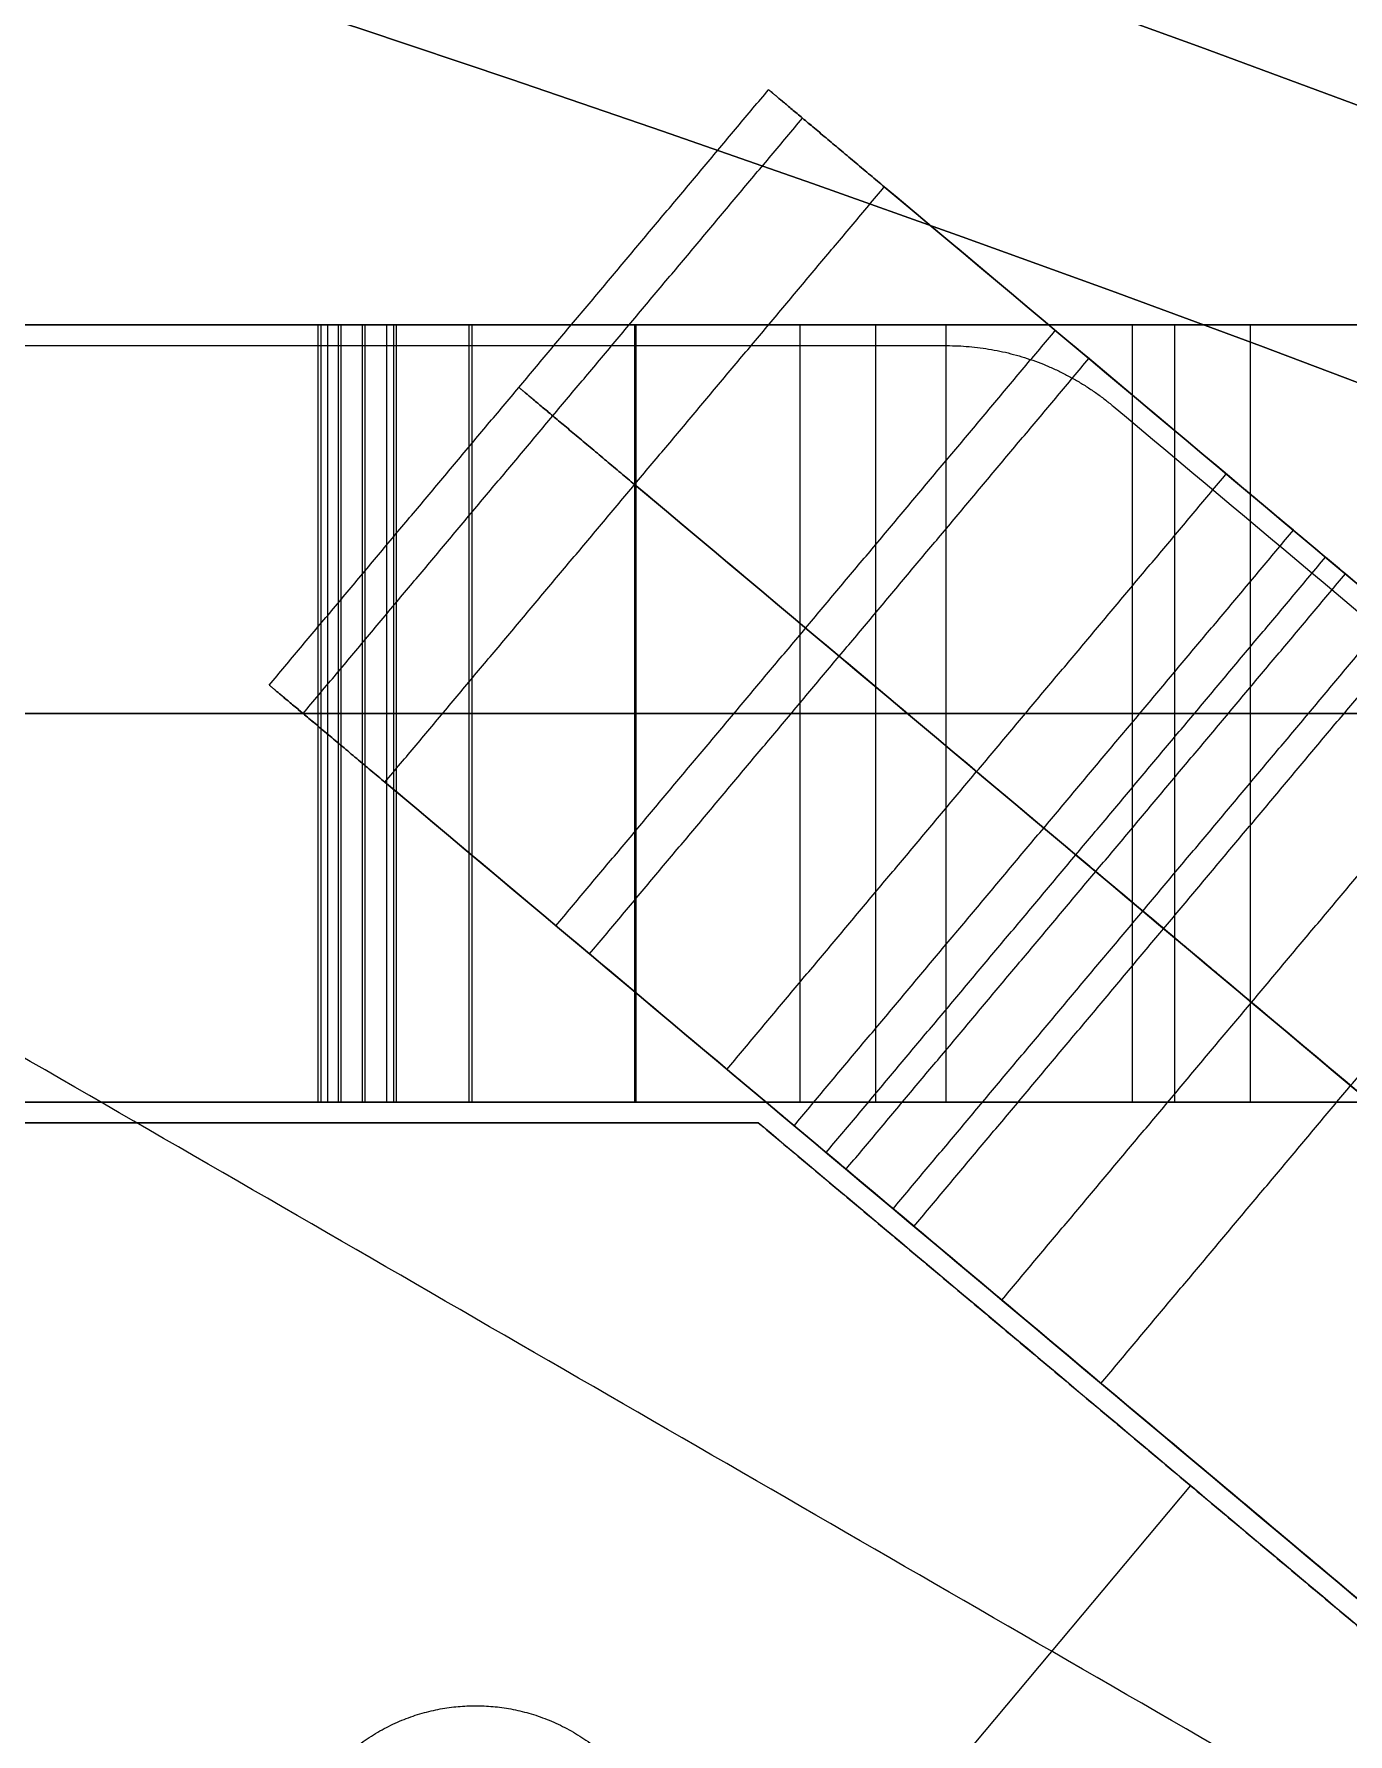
# Model space of a CAD drawing. Header units: millimetres. Extents: x -610 to 610, y -610 to 610.
# Drawn here: x 181.85 to 212.29, y 531.58 to 570.95 of the extents above; entities that cross this region are included whole.
import ezdxf

# ---------------------------------------------------------------- set-up
doc = ezdxf.new("R2010")
doc.units = ezdxf.units.MM
doc.layers.add('base', color=7, linetype='Continuous', true_color=0xffecbc)

msp = doc.modelspace()

# ---------------------------------------------------------------- linework, layer by layer
at = {"layer": 'base'}
for p, q in [((226.171, 564.216, 122.966), (115.92, 564.216, 122.966)), ((226.171, 546.216, 122.966), (115.92, 546.216, 122.966)), ((208.643, 537.333, 230.966), (182.8, 506.534, 230.966)), ((208.643, 537.333, 212.966), (182.8, 506.534, 212.966))]:
    msp.add_line(p, q, dxfattribs=at)
at = {"layer": 'base', "extrusion": (0, 0, -1)}
for centre, radius in [((0, 0, 3.534), 610), ((0, 0, 4.534), 610), ((0, 0, -2.476), 607.51), ((0, 0, 10.545), 607.51), ((0, 0, -4.966), 601.5), ((0, 0, 13.034), 601.5)]:
    msp.add_circle(centre, radius, dxfattribs=at)
at = {"layer": 'base'}
for centre, radius in [((0, 0, 249.466), 610), ((0, 0, 250.466), 610), ((0, 0, 243.455), 607.51), ((0, 0, 256.476), 607.51), ((0, 0, 240.966), 601.5), ((0, 0, 258.966), 601.5)]:
    msp.add_circle(centre, radius, dxfattribs=at)
for points, weights, degree, knots in [([(-495.198, -356.201, -4.034), (-851.399, 138.996, -4.034), (-356.201, 495.198, -4.034), (138.996, 851.399, -4.034), (495.198, 356.201, -4.034), (851.399, -138.996, -4.034), (356.201, -495.198, -4.034), (-138.996, -851.399, -4.034), (-495.198, -356.201, -4.034)], [1, 0.707106781187, 1, 0.707106781187, 1, 0.707106781187, 1, 0.707106781187, 1], 2, [0, 0, 0, 958.185759, 958.185759, 1916.371519, 1916.371519, 2874.557278, 2874.557278, 3832.743037, 3832.743037, 3832.743037]), ([(-610, 0, 249.966), (-610, -610, 249.966), (0, -610, 249.966), (610, -610, 249.966), (610, 0, 249.966), (610, 610, 249.966), (0, 610, 249.966), (-610, 610, 249.966), (-610, 0, 249.966)], [1, 0.707106781187, 1, 0.707106781187, 1, 0.707106781187, 1, 0.707106781187, 1], 2, [0, 0, 0, 958.185759, 958.185759, 1916.371519, 1916.371519, 2874.557278, 2874.557278, 3832.743037, 3832.743037, 3832.743037]), ([(191.999, 564.216, 156), (190.407, 564.216, 156), (189.126, 564.216, 155.055), (188.655, 564.216, 153.534), (188.185, 564.216, 152.013), (188.709, 564.216, 150.51), (190.024, 564.216, 149.611)], [1, 0.869863568853, 0.869863568853, 1, 0.869863568853, 0.869863568853, 1], 3, [5097.620269, 5097.620269, 5097.620269, 5097.620269, 5102.068529, 5102.068529, 5102.068529, 5106.516789, 5106.516789, 5106.516789, 5106.516789]), ([(190.024, 564.216, 149.611), (196.11, 564.216, 146.097), (202.196, 564.216, 142.583), (208.283, 564.216, 139.069), (208.818, 564.216, 138.76), (209.415, 564.216, 138.6), (210.033, 564.216, 138.6)], [1, 1, 1, 1, 0.977285323406, 0.977285323406, 1], 3, [5106.516789, 5106.516789, 5106.516789, 5106.516789, 5107.492339, 5107.492339, 5107.492339, 5109.324876, 5109.324876, 5109.324876, 5109.324876]), ([(201.352, 564.216, 182.531), (202.779, 564.216, 181.708), (203.409, 564.216, 180.186), (202.983, 564.216, 178.594), (202.557, 564.216, 177.003), (201.25, 564.216, 176), (199.602, 564.216, 176)], [1, 0.862235011219, 0.862235011219, 1, 0.862235011219, 0.862235011219, 1], 3, [5041.576989, 5041.576989, 5041.576989, 5041.576989, 5046.158488, 5046.158488, 5046.158488, 5050.739987, 5050.739987, 5050.739987, 5050.739987]), ([(201.352, 564.216, 162.531), (202.779, 564.216, 161.708), (203.409, 564.216, 160.186), (202.983, 564.216, 158.594), (202.557, 564.216, 157.003), (201.25, 564.216, 156), (199.602, 564.216, 156)], [1, 0.862235011219, 0.862235011219, 1, 0.862235011219, 0.862235011219, 1], 3, [5080.854216, 5080.854216, 5080.854216, 5080.854216, 5085.435714, 5085.435714, 5085.435714, 5090.017213, 5090.017213, 5090.017213, 5090.017213]), ([(191.999, 555.216, 156), (190.407, 555.216, 156), (189.126, 555.216, 155.055), (188.655, 555.216, 153.534), (188.185, 555.216, 152.013), (188.709, 555.216, 150.51), (190.024, 555.216, 149.611)], [1, 0.869863568853, 0.869863568853, 1, 0.869863568853, 0.869863568853, 1], 3, [5097.620269, 5097.620269, 5097.620269, 5097.620269, 5102.068529, 5102.068529, 5102.068529, 5106.516789, 5106.516789, 5106.516789, 5106.516789]), ([(190.024, 555.216, 149.611), (196.11, 555.216, 146.097), (202.196, 555.216, 142.583), (208.283, 555.216, 139.069), (208.818, 555.216, 138.76), (209.415, 555.216, 138.6), (210.033, 555.216, 138.6)], [1, 1, 1, 1, 0.977285323406, 0.977285323406, 1], 3, [5106.516789, 5106.516789, 5106.516789, 5106.516789, 5107.492339, 5107.492339, 5107.492339, 5109.324876, 5109.324876, 5109.324876, 5109.324876]), ([(201.352, 555.216, 182.531), (202.779, 555.216, 181.708), (203.409, 555.216, 180.186), (202.983, 555.216, 178.594), (202.557, 555.216, 177.003), (201.25, 555.216, 176), (199.602, 555.216, 176)], [1, 0.862235011219, 0.862235011219, 1, 0.862235011219, 0.862235011219, 1], 3, [5041.576989, 5041.576989, 5041.576989, 5041.576989, 5046.158488, 5046.158488, 5046.158488, 5050.739987, 5050.739987, 5050.739987, 5050.739987]), ([(201.352, 555.216, 162.531), (202.779, 555.216, 161.708), (203.409, 555.216, 160.186), (202.983, 555.216, 158.594), (202.557, 555.216, 157.003), (201.25, 555.216, 156), (199.602, 555.216, 156)], [1, 0.862235011219, 0.862235011219, 1, 0.862235011219, 0.862235011219, 1], 3, [5080.854216, 5080.854216, 5080.854216, 5080.854216, 5085.435714, 5085.435714, 5085.435714, 5090.017213, 5090.017213, 5090.017213, 5090.017213]), ([(191.999, 546.216, 156), (190.407, 546.216, 156), (189.126, 546.216, 155.055), (188.655, 546.216, 153.534), (188.185, 546.216, 152.013), (188.709, 546.216, 150.51), (190.024, 546.216, 149.611)], [1, 0.869863568853, 0.869863568853, 1, 0.869863568853, 0.869863568853, 1], 3, [5097.620269, 5097.620269, 5097.620269, 5097.620269, 5102.068529, 5102.068529, 5102.068529, 5106.516789, 5106.516789, 5106.516789, 5106.516789]), ([(190.024, 546.216, 149.611), (196.11, 546.216, 146.097), (202.196, 546.216, 142.583), (208.283, 546.216, 139.069), (208.818, 546.216, 138.76), (209.415, 546.216, 138.6), (210.033, 546.216, 138.6)], [1, 1, 1, 1, 0.977285323406, 0.977285323406, 1], 3, [5106.516789, 5106.516789, 5106.516789, 5106.516789, 5107.492339, 5107.492339, 5107.492339, 5109.324876, 5109.324876, 5109.324876, 5109.324876]), ([(201.352, 546.216, 182.531), (202.779, 546.216, 181.708), (203.409, 546.216, 180.186), (202.983, 546.216, 178.594), (202.557, 546.216, 177.003), (201.25, 546.216, 176), (199.602, 546.216, 176)], [1, 0.862235011219, 0.862235011219, 1, 0.862235011219, 0.862235011219, 1], 3, [5041.576989, 5041.576989, 5041.576989, 5041.576989, 5046.158488, 5046.158488, 5046.158488, 5050.739987, 5050.739987, 5050.739987, 5050.739987]), ([(201.352, 546.216, 162.531), (202.779, 546.216, 161.708), (203.409, 546.216, 160.186), (202.983, 546.216, 158.594), (202.557, 546.216, 157.003), (201.25, 546.216, 156), (199.602, 546.216, 156)], [1, 0.862235011219, 0.862235011219, 1, 0.862235011219, 0.862235011219, 1], 3, [5080.854216, 5080.854216, 5080.854216, 5080.854216, 5085.435714, 5085.435714, 5085.435714, 5090.017213, 5090.017213, 5090.017213, 5090.017213]), ([(32.649, -544.756, 240.966), (-510.363, -577.301, 240.966), (-544.649, -34.396, 240.966), (-578.935, 508.509, 240.966), (-36.142, 544.535, 240.966), (506.65, 580.562, 240.966), (544.417, 37.888, 240.966), (582.184, -504.785, 240.966), (39.634, -544.292, 240.966)], [1, 0.708239625255, 1, 0.708239625255, 1, 0.708239625255, 1, 0.708239625255, 1], 2, [654.018286, 654.018286, 654.018286, 1509.504571, 1509.504571, 2364.990855, 2364.990855, 3220.47714, 3220.47714, 4075.963425, 4075.963425, 4075.963425]), ([(32.649, -544.756, 244.966), (-510.363, -577.301, 244.966), (-544.649, -34.396, 244.966), (-578.935, 508.509, 244.966), (-36.142, 544.535, 244.966), (506.65, 580.562, 244.966), (544.417, 37.888, 244.966), (582.184, -504.785, 244.966), (39.634, -544.292, 244.966)], [1, 0.708239625255, 1, 0.708239625255, 1, 0.708239625255, 1, 0.708239625255, 1], 2, [654.018286, 654.018286, 654.018286, 1509.504571, 1509.504571, 2364.990855, 2364.990855, 3220.47714, 3220.47714, 4075.963425, 4075.963425, 4075.963425]), ([(32.649, -544.756, 242.966), (-510.363, -577.301, 242.966), (-544.649, -34.396, 242.966), (-578.935, 508.509, 242.966), (-36.142, 544.535, 242.966), (506.65, 580.562, 242.966), (544.417, 37.888, 242.966), (582.184, -504.785, 242.966), (39.634, -544.292, 242.966)], [1, 0.708239625255, 1, 0.708239625255, 1, 0.708239625255, 1, 0.708239625255, 1], 2, [654.018286, 654.018286, 654.018286, 1509.504571, 1509.504571, 2364.990855, 2364.990855, 3220.47714, 3220.47714, 4075.963425, 4075.963425, 4075.963425]), ([(187.579, 527.734, 230.966), (187.579, 523.234, 230.966), (192.079, 523.234, 230.966), (196.579, 523.234, 230.966), (196.579, 527.734, 230.966), (196.579, 532.234, 230.966), (192.079, 532.234, 230.966), (187.579, 532.234, 230.966), (187.579, 527.734, 230.966)], [1, 0.707106781187, 1, 0.707106781187, 1, 0.707106781187, 1, 0.707106781187, 1], 2, [-676.770713, -676.770713, -676.770713, -669.70213, -669.70213, -662.633546, -662.633546, -655.564963, -655.564963, -648.496379, -648.496379, -648.496379]), ([(187.579, 527.734, 212.966), (187.579, 523.234, 212.966), (192.079, 523.234, 212.966), (196.579, 523.234, 212.966), (196.579, 527.734, 212.966), (196.579, 532.234, 212.966), (192.079, 532.234, 212.966), (187.579, 532.234, 212.966), (187.579, 527.734, 212.966)], [1, 0.707106781187, 1, 0.707106781187, 1, 0.707106781187, 1, 0.707106781187, 1], 2, [-676.770713, -676.770713, -676.770713, -669.70213, -669.70213, -662.633546, -662.633546, -655.564963, -655.564963, -648.496379, -648.496379, -648.496379]), ([(187.579, 527.734, 221.966), (187.579, 523.234, 221.966), (192.079, 523.234, 221.966), (196.579, 523.234, 221.966), (196.579, 527.734, 221.966), (196.579, 532.234, 221.966), (192.079, 532.234, 221.966), (187.579, 532.234, 221.966), (187.579, 527.734, 221.966)], [1, 0.707106781187, 1, 0.707106781187, 1, 0.707106781187, 1, 0.707106781187, 1], 2, [-676.770713, -676.770713, -676.770713, -669.70213, -669.70213, -662.633546, -662.633546, -655.564963, -655.564963, -648.496379, -648.496379, -648.496379])]:
    msp.add_rational_spline(points, weights, degree=degree, knots=knots, dxfattribs=at)
for points, degree in [([(458.169, 387.574, 240.966), (282.367, 489.074, 240.966), (106.565, 590.573, 240.966)], 2), ([(458.169, 387.574, 244.966), (282.367, 489.074, 244.966), (106.565, 590.573, 244.966)], 2), ([(458.169, 387.574, 242.966), (282.367, 489.074, 242.966), (106.565, 590.573, 242.966)], 2), ([(187.298, 555.872, 8.466), (193.083, 562.766, 8.466), (198.869, 569.661, 8.466)], 2), ([(187.298, 555.872, 19.466), (193.083, 562.766, 19.466), (198.869, 569.661, 19.466)], 2), ([(187.298, 555.872, 49.066), (193.083, 562.766, 49.066), (198.869, 569.661, 49.066)], 2), ([(187.298, 555.872, 63.866), (193.083, 562.766, 63.866), (198.869, 569.661, 63.866)], 2), ([(187.298, 555.872, 93.466), (193.083, 562.766, 93.466), (198.869, 569.661, 93.466)], 2), ([(187.298, 555.872, 108.266), (193.083, 562.766, 108.266), (198.869, 569.661, 108.266)], 2), ([(187.298, 555.872, 200.065), (193.083, 562.766, 200.065), (198.869, 569.661, 200.065)], 2), ([(187.298, 555.872, 215.066), (193.083, 562.766, 215.066), (198.869, 569.661, 215.066)], 2), ([(187.298, 555.872, 13.966), (193.083, 562.766, 13.966), (198.869, 569.661, 13.966)], 2), ([(187.298, 555.872, 56.466), (193.083, 562.766, 56.466), (198.869, 569.661, 56.466)], 2), ([(187.298, 555.872, 100.866), (193.083, 562.766, 100.866), (198.869, 569.661, 100.866)], 2), ([(187.298, 555.872, 207.566), (193.083, 562.766, 207.566), (198.869, 569.661, 207.566)], 2), ([(198.869, 569.661, 8.466), (198.869, 569.661, 12.132), (198.869, 569.661, 15.799), (198.869, 569.661, 19.466)], 3), ([(198.869, 569.661, 49.066), (198.869, 569.661, 53.999), (198.869, 569.661, 58.933), (198.869, 569.661, 63.866)], 3), ([(198.869, 569.661, 93.466), (198.869, 569.661, 98.4), (198.869, 569.661, 103.333), (198.869, 569.661, 108.266)], 3), ([(198.869, 569.661, 200.065), (198.869, 569.661, 205.065), (198.869, 569.661, 210.066), (198.869, 569.661, 215.066)], 3), ([(188.084, 555.213, 5.991), (193.869, 562.107, 5.991), (199.654, 569.002, 5.991)], 2), ([(188.084, 555.213, 21.941), (193.869, 562.107, 21.941), (199.654, 569.002, 21.941)], 2), ([(188.084, 555.213, 46.591), (193.869, 562.107, 46.591), (199.654, 569.002, 46.591)], 2), ([(188.084, 555.213, 66.341), (193.869, 562.107, 66.341), (199.654, 569.002, 66.341)], 2), ([(188.084, 555.213, 90.991), (193.869, 562.107, 90.991), (199.654, 569.002, 90.991)], 2), ([(188.084, 555.213, 110.741), (193.869, 562.107, 110.741), (199.654, 569.002, 110.741)], 2), ([(188.084, 555.213, 197.591), (193.869, 562.107, 197.591), (199.654, 569.002, 197.591)], 2), ([(188.084, 555.213, 217.54), (193.869, 562.107, 217.54), (199.654, 569.002, 217.54)], 2), ([(189.979, 553.622, 4.966), (195.765, 560.516, 4.966), (201.55, 567.411, 4.966)], 2), ([(189.979, 553.622, 22.966), (195.765, 560.516, 22.966), (201.55, 567.411, 22.966)], 2), ([(189.979, 553.622, 45.566), (195.765, 560.516, 45.566), (201.55, 567.411, 45.566)], 2), ([(189.979, 553.622, 67.366), (195.765, 560.516, 67.366), (201.55, 567.411, 67.366)], 2), ([(189.979, 553.622, 89.966), (195.765, 560.516, 89.966), (201.55, 567.411, 89.966)], 2), ([(189.979, 553.622, 111.766), (195.765, 560.516, 111.766), (201.55, 567.411, 111.766)], 2), ([(189.979, 553.622, 196.565), (195.765, 560.516, 196.565), (201.55, 567.411, 196.565)], 2), ([(189.979, 553.622, 218.566), (195.765, 560.516, 218.566), (201.55, 567.411, 218.566)], 2), ([(209.474, 560.762, 4.966), (206.832, 562.978, 4.966), (204.191, 565.195, 4.966), (201.55, 567.411, 4.966)], 3), ([(201.55, 567.411, 22.966), (209.399, 560.825, 22.966), (217.248, 554.239, 22.966), (225.097, 547.652, 22.966)], 3), ([(225.097, 547.652, 45.566), (217.248, 554.239, 45.566), (209.399, 560.825, 45.566), (201.55, 567.411, 45.566)], 3), ([(201.55, 567.411, 67.366), (209.399, 560.825, 67.366), (217.248, 554.239, 67.366), (225.097, 547.652, 67.366)], 3), ([(225.097, 547.652, 89.966), (217.248, 554.239, 89.966), (209.399, 560.825, 89.966), (201.55, 567.411, 89.966)], 3), ([(201.55, 567.411, 111.766), (209.399, 560.825, 111.766), (217.248, 554.239, 111.766), (225.097, 547.652, 111.766)], 3), ([(211.029, 559.457, 196.565), (207.869, 562.108, 196.565), (204.709, 564.759, 196.565), (201.55, 567.411, 196.565)], 3), ([(201.55, 567.411, 218.566), (209.399, 560.825, 218.566), (217.248, 554.239, 218.566), (225.097, 547.652, 218.566)], 3), ([(-176.09, 564.216, 244.966), (-45.446, 564.216, 244.966), (85.199, 564.216, 244.966), (215.843, 564.216, 244.966)], 3), ([(188.432, 564.216, 0.966), (164.261, 564.216, 0.966), (140.091, 564.216, 0.966), (115.92, 564.216, 0.966)], 3), ([(188.432, 546.216, 215.466), (188.432, 555.216, 215.466), (188.432, 564.216, 215.466)], 2), ([(188.432, 546.216, 192.011), (188.432, 555.216, 192.011), (188.432, 564.216, 192.011)], 2), ([(188.432, 564.216, 215.466), (188.432, 564.216, 207.647), (188.432, 564.216, 199.829), (188.432, 564.216, 192.011)], 3), ([(188.432, 546.216, 108.666), (188.432, 555.216, 108.666), (188.432, 564.216, 108.666)], 2), ([(188.432, 546.216, 93.066), (188.432, 555.216, 93.066), (188.432, 564.216, 93.066)], 2), ([(188.432, 564.216, 108.666), (188.432, 564.216, 103.466), (188.432, 564.216, 98.266), (188.432, 564.216, 93.066)], 3), ([(188.432, 546.216, 64.266), (188.432, 555.216, 64.266), (188.432, 564.216, 64.266)], 2), ([(188.432, 546.216, 48.666), (188.432, 555.216, 48.666), (188.432, 564.216, 48.666)], 2), ([(188.432, 564.216, 64.266), (188.432, 564.216, 59.066), (188.432, 564.216, 53.866), (188.432, 564.216, 48.666)], 3), ([(188.432, 546.216, 19.866), (188.432, 555.216, 19.866), (188.432, 564.216, 19.866)], 2), ([(188.432, 546.216, 0.966), (188.432, 555.216, 0.966), (188.432, 564.216, 0.966)], 2), ([(188.432, 564.216, 19.866), (188.432, 564.216, 13.566), (188.432, 564.216, 7.266), (188.432, 564.216, 0.966)], 3), ([(188.432, 546.216, 203.738), (188.432, 555.216, 203.738), (188.432, 564.216, 203.738)], 2), ([(188.432, 546.216, 100.866), (188.432, 555.216, 100.866), (188.432, 564.216, 100.866)], 2), ([(188.432, 546.216, 56.466), (188.432, 555.216, 56.466), (188.432, 564.216, 56.466)], 2), ([(188.432, 546.216, 10.416), (188.432, 555.216, 10.416), (188.432, 564.216, 10.416)], 2), ([(188.499, 546.216, 172.5), (188.499, 555.216, 172.5), (188.499, 564.216, 172.5)], 2), ([(188.499, 546.216, 171.973), (188.499, 555.216, 171.973), (188.499, 564.216, 171.973)], 2), ([(188.499, 564.216, 172.5), (188.499, 564.216, 172.324), (188.499, 564.216, 172.148), (188.499, 564.216, 171.973)], 3), ([(188.499, 546.216, 172.236), (188.499, 555.216, 172.236), (188.499, 564.216, 172.236)], 2), ([(188.655, 546.216, 153.534), (188.655, 555.216, 153.534), (188.655, 564.216, 153.534)], 2), ([(188.901, 546.216, 190.261), (188.901, 555.216, 190.261), (188.901, 564.216, 190.261)], 2), ([(188.968, 546.216, 170.223), (188.968, 555.216, 170.223), (188.968, 564.216, 170.223)], 2), ([(189.457, 546.216, 217.94), (189.457, 555.216, 217.94), (189.457, 564.216, 217.94)], 2), ([(189.457, 546.216, 111.141), (189.457, 555.216, 111.141), (189.457, 564.216, 111.141)], 2), ([(189.457, 546.216, 90.591), (189.457, 555.216, 90.591), (189.457, 564.216, 90.591)], 2), ([(189.457, 546.216, 66.741), (189.457, 555.216, 66.741), (189.457, 564.216, 66.741)], 2), ([(189.457, 546.216, 46.191), (189.457, 555.216, 46.191), (189.457, 564.216, 46.191)], 2), ([(189.457, 546.216, 22.341), (189.457, 555.216, 22.341), (189.457, 564.216, 22.341)], 2), ([(189.524, 546.216, 174.975), (189.524, 555.216, 174.975), (189.524, 564.216, 174.975)], 2), ([(190.024, 546.216, 149.611), (190.024, 555.216, 149.611), (190.024, 564.216, 149.611)], 2), ([(190.182, 546.216, 188.98), (190.182, 555.216, 188.98), (190.182, 564.216, 188.98)], 2), ([(190.182, 564.216, 188.98), (193.906, 564.216, 186.831), (197.629, 564.216, 184.681), (201.352, 564.216, 182.531)], 3), ([(190.249, 546.216, 168.941), (190.249, 555.216, 168.941), (190.249, 564.216, 168.941)], 2), ([(190.249, 564.216, 168.941), (193.95, 564.216, 166.805), (197.651, 564.216, 164.668), (201.352, 564.216, 162.531)], 3), ([(191.932, 546.216, 218.966), (191.932, 555.216, 218.966), (191.932, 564.216, 218.966)], 2), ([(222.671, 564.216, 218.966), (212.425, 564.216, 218.966), (202.178, 564.216, 218.966), (191.932, 564.216, 218.966)], 3), ([(191.932, 546.216, 112.166), (191.932, 555.216, 112.166), (191.932, 564.216, 112.166)], 2), ([(222.671, 564.216, 112.166), (212.425, 564.216, 112.166), (202.179, 564.216, 112.166), (191.932, 564.216, 112.166)], 3), ([(191.932, 546.216, 89.566), (191.932, 555.216, 89.566), (191.932, 564.216, 89.566)], 2), ([(191.932, 564.216, 89.566), (202.179, 564.216, 89.566), (212.425, 564.216, 89.566), (222.671, 564.216, 89.566)], 3), ([(191.932, 546.216, 67.766), (191.932, 555.216, 67.766), (191.932, 564.216, 67.766)], 2), ([(222.671, 564.216, 67.766), (212.425, 564.216, 67.766), (202.179, 564.216, 67.766), (191.932, 564.216, 67.766)], 3), ([(191.932, 546.216, 45.166), (191.932, 555.216, 45.166), (191.932, 564.216, 45.166)], 2), ([(191.932, 564.216, 45.166), (202.179, 564.216, 45.166), (212.425, 564.216, 45.166), (222.671, 564.216, 45.166)], 3), ([(191.932, 546.216, 23.366), (191.932, 555.216, 23.366), (191.932, 564.216, 23.366)], 2), ([(222.671, 564.216, 23.366), (212.425, 564.216, 23.366), (202.179, 564.216, 23.366), (191.932, 564.216, 23.366)], 3), ([(191.999, 546.216, 176), (191.999, 555.216, 176), (191.999, 564.216, 176)], 2), ([(199.602, 564.216, 176), (197.068, 564.216, 176), (194.534, 564.216, 176), (191.999, 564.216, 176)], 3), ([(191.999, 546.216, 156), (191.999, 555.216, 156), (191.999, 564.216, 156)], 2), ([(199.602, 564.216, 156), (197.068, 564.216, 156), (194.534, 564.216, 156), (191.999, 564.216, 156)], 3), ([(195.767, 546.216, 185.756), (195.767, 555.216, 185.756), (195.767, 564.216, 185.756)], 2), ([(195.801, 546.216, 176), (195.801, 555.216, 176), (195.801, 564.216, 176)], 2), ([(195.801, 546.216, 165.736), (195.801, 555.216, 165.736), (195.801, 564.216, 165.736)], 2), ([(195.801, 546.216, 156), (195.801, 555.216, 156), (195.801, 564.216, 156)], 2), ([(199.602, 546.216, 176), (199.602, 555.216, 176), (199.602, 564.216, 176)], 2), ([(199.602, 546.216, 156), (199.602, 555.216, 156), (199.602, 564.216, 156)], 2), ([(201.352, 546.216, 182.531), (201.352, 555.216, 182.531), (201.352, 564.216, 182.531)], 2), ([(201.352, 546.216, 162.531), (201.352, 555.216, 162.531), (201.352, 564.216, 162.531)], 2), ([(202.983, 546.216, 178.594), (202.983, 555.216, 178.594), (202.983, 564.216, 178.594)], 2), ([(202.983, 546.216, 158.594), (202.983, 555.216, 158.594), (202.983, 564.216, 158.594)], 2), ([(207.302, 546.216, 218.966), (207.302, 555.216, 218.966), (207.302, 564.216, 218.966)], 2), ([(207.302, 546.216, 112.166), (207.302, 555.216, 112.166), (207.302, 564.216, 112.166)], 2), ([(207.302, 546.216, 89.566), (207.302, 555.216, 89.566), (207.302, 564.216, 89.566)], 2), ([(207.302, 546.216, 67.766), (207.302, 555.216, 67.766), (207.302, 564.216, 67.766)], 2), ([(207.302, 546.216, 45.166), (207.302, 555.216, 45.166), (207.302, 564.216, 45.166)], 2), ([(207.302, 546.216, 23.366), (207.302, 555.216, 23.366), (207.302, 564.216, 23.366)], 2), ([(208.283, 546.216, 139.069), (208.283, 555.216, 139.069), (208.283, 564.216, 139.069)], 2), ([(210.033, 546.216, 138.6), (210.033, 555.216, 138.6), (210.033, 564.216, 138.6)], 2), ([(210.033, 564.216, 138.6), (214.245, 564.216, 138.6), (218.458, 564.216, 138.6), (222.671, 564.216, 138.6)], 3), ([(193.941, 550.298, 4.966), (199.727, 557.192, 4.966), (205.512, 564.086, 4.966)], 2), ([(112, 563.734, 0.966), (157.499, 563.734, 0.966), (202.998, 563.734, 0.966)], 2), ([(112, 563.734, 4.966), (157.499, 563.734, 4.966), (202.998, 563.734, 4.966)], 2), ([(112, 563.734, 2.966), (157.499, 563.734, 2.966), (202.998, 563.734, 2.966)], 2), ([(194.719, 549.645, 196.565), (200.504, 556.539, 196.565), (206.289, 563.434, 196.565)], 2), ([(202.998, 563.734, 4.966), (202.998, 563.734, 2.966), (202.998, 563.734, 0.966)], 2), ([(205.051, 563.372, 4.966), (205.051, 563.372, 2.966), (205.051, 563.372, 0.966)], 2), ([(193.083, 562.766, 8.466), (193.083, 562.766, 12.132), (193.083, 562.766, 15.799), (193.083, 562.766, 19.466)], 3), ([(193.083, 562.766, 49.066), (193.083, 562.766, 53.999), (193.083, 562.766, 58.933), (193.083, 562.766, 63.866)], 3), ([(193.083, 562.766, 93.466), (193.083, 562.766, 98.4), (193.083, 562.766, 103.333), (193.083, 562.766, 108.266)], 3), ([(193.083, 562.766, 200.065), (193.083, 562.766, 205.065), (193.083, 562.766, 210.066), (193.083, 562.766, 215.066)], 3), ([(206.855, 562.33, 4.966), (206.855, 562.33, 2.966), (206.855, 562.33, 0.966)], 2), ([(206.855, 562.33, 4.966), (362.361, 431.845, 4.966), (517.867, 301.36, 4.966)], 2), ([(206.855, 562.33, 0.966), (362.361, 431.845, 0.966), (517.867, 301.36, 0.966)], 2), ([(206.855, 562.33, 2.966), (362.361, 431.845, 2.966), (517.867, 301.36, 2.966)], 2), ([(197.903, 546.973, 4.966), (203.689, 553.867, 4.966), (209.474, 560.762, 4.966)], 2), ([(203.689, 553.867, 4.966), (201.047, 556.084, 4.966), (198.406, 558.3, 4.966), (195.765, 560.516, 4.966)], 3), ([(195.765, 560.516, 22.966), (203.614, 553.93, 22.966), (211.463, 547.344, 22.966), (219.312, 540.758, 22.966)], 3), ([(219.312, 540.758, 45.566), (211.463, 547.344, 45.566), (203.614, 553.93, 45.566), (195.765, 560.516, 45.566)], 3), ([(195.765, 560.516, 67.366), (203.614, 553.93, 67.366), (211.463, 547.344, 67.366), (219.312, 540.758, 67.366)], 3), ([(219.312, 540.758, 89.966), (211.463, 547.344, 89.966), (203.614, 553.93, 89.966), (195.765, 560.516, 89.966)], 3), ([(195.765, 560.516, 111.766), (203.614, 553.93, 111.766), (211.463, 547.344, 111.766), (219.312, 540.758, 111.766)], 3), ([(205.244, 552.562, 196.565), (202.084, 555.214, 196.565), (198.924, 557.865, 196.565), (195.765, 560.516, 196.565)], 3), ([(195.765, 560.516, 218.566), (203.614, 553.93, 218.566), (211.463, 547.344, 218.566), (219.312, 540.758, 218.566)], 3), ([(199.459, 545.668, 196.565), (205.244, 552.562, 196.565), (211.029, 559.457, 196.565)], 2), ([(200.202, 545.045, 4.451), (205.987, 551.939, 4.451), (211.772, 558.833, 4.451)], 2), ([(200.663, 544.658, 196.138), (206.448, 551.552, 196.138), (212.233, 558.447, 196.138)], 2), ([(201.753, 543.743, 22.966), (207.538, 550.637, 22.966), (213.323, 557.532, 22.966)], 2), ([(201.753, 543.743, 45.566), (207.538, 550.637, 45.566), (213.323, 557.532, 45.566)], 2), ([(201.753, 543.743, 67.366), (207.538, 550.637, 67.366), (213.323, 557.532, 67.366)], 2), ([(201.753, 543.743, 89.966), (207.538, 550.637, 89.966), (213.323, 557.532, 89.966)], 2), ([(201.753, 543.743, 111.766), (207.538, 550.637, 111.766), (213.323, 557.532, 111.766)], 2), ([(201.753, 543.743, 218.566), (207.538, 550.637, 218.566), (213.323, 557.532, 218.566)], 2), ([(202.237, 543.337, 2.966), (208.022, 550.231, 2.966), (213.807, 557.126, 2.966)], 2), ([(187.298, 555.872, 8.466), (187.298, 555.872, 12.132), (187.298, 555.872, 15.799), (187.298, 555.872, 19.466)], 3), ([(187.298, 555.872, 49.066), (187.298, 555.872, 53.999), (187.298, 555.872, 58.933), (187.298, 555.872, 63.866)], 3), ([(187.298, 555.872, 93.466), (187.298, 555.872, 98.4), (187.298, 555.872, 103.333), (187.298, 555.872, 108.266)], 3), ([(187.298, 555.872, 200.065), (187.298, 555.872, 205.065), (187.298, 555.872, 210.066), (187.298, 555.872, 215.066)], 3), ([(-176.09, 555.216, 244.966), (-45.446, 555.216, 244.966), (85.199, 555.216, 244.966), (215.843, 555.216, 244.966)], 3), ([(188.432, 555.216, 0.966), (164.261, 555.216, 0.966), (140.091, 555.216, 0.966), (115.92, 555.216, 0.966)], 3), ([(188.432, 555.216, 215.466), (188.432, 555.216, 207.647), (188.432, 555.216, 199.829), (188.432, 555.216, 192.011)], 3), ([(188.432, 555.216, 108.666), (188.432, 555.216, 103.466), (188.432, 555.216, 98.266), (188.432, 555.216, 93.066)], 3), ([(188.432, 555.216, 64.266), (188.432, 555.216, 59.066), (188.432, 555.216, 53.866), (188.432, 555.216, 48.666)], 3), ([(188.432, 555.216, 19.866), (188.432, 555.216, 13.566), (188.432, 555.216, 7.266), (188.432, 555.216, 0.966)], 3), ([(188.499, 555.216, 172.5), (188.499, 555.216, 172.324), (188.499, 555.216, 172.148), (188.499, 555.216, 171.973)], 3), ([(190.182, 555.216, 188.98), (193.906, 555.216, 186.831), (197.629, 555.216, 184.681), (201.352, 555.216, 182.531)], 3), ([(190.249, 555.216, 168.941), (193.95, 555.216, 166.805), (197.651, 555.216, 164.668), (201.352, 555.216, 162.531)], 3), ([(222.671, 555.216, 218.966), (212.425, 555.216, 218.966), (202.178, 555.216, 218.966), (191.932, 555.216, 218.966)], 3), ([(222.671, 555.216, 112.166), (212.425, 555.216, 112.166), (202.179, 555.216, 112.166), (191.932, 555.216, 112.166)], 3), ([(191.932, 555.216, 89.566), (202.179, 555.216, 89.566), (212.425, 555.216, 89.566), (222.671, 555.216, 89.566)], 3), ([(222.671, 555.216, 67.766), (212.425, 555.216, 67.766), (202.179, 555.216, 67.766), (191.932, 555.216, 67.766)], 3), ([(191.932, 555.216, 45.166), (202.179, 555.216, 45.166), (212.425, 555.216, 45.166), (222.671, 555.216, 45.166)], 3), ([(222.671, 555.216, 23.366), (212.425, 555.216, 23.366), (202.179, 555.216, 23.366), (191.932, 555.216, 23.366)], 3), ([(199.602, 555.216, 176), (197.068, 555.216, 176), (194.534, 555.216, 176), (191.999, 555.216, 176)], 3), ([(199.602, 555.216, 156), (197.068, 555.216, 156), (194.534, 555.216, 156), (191.999, 555.216, 156)], 3), ([(204.272, 541.629, 1.48), (210.057, 548.523, 1.48), (215.842, 555.418, 1.48)], 2), ([(210.033, 555.216, 138.6), (214.245, 555.216, 138.6), (218.458, 555.216, 138.6), (222.671, 555.216, 138.6)], 3), ([(197.903, 546.973, 4.966), (195.262, 549.189, 4.966), (192.621, 551.406, 4.966), (189.979, 553.622, 4.966)], 3), ([(189.979, 553.622, 22.966), (197.829, 547.036, 22.966), (205.678, 540.45, 22.966), (213.527, 533.864, 22.966)], 3), ([(213.527, 533.864, 45.566), (205.678, 540.45, 45.566), (197.829, 547.036, 45.566), (189.979, 553.622, 45.566)], 3), ([(189.979, 553.622, 67.366), (197.829, 547.036, 67.366), (205.678, 540.45, 67.366), (213.527, 533.864, 67.366)], 3), ([(213.527, 533.864, 89.966), (205.678, 540.45, 89.966), (197.829, 547.036, 89.966), (189.979, 553.622, 89.966)], 3), ([(189.979, 553.622, 111.766), (197.829, 547.036, 111.766), (205.678, 540.45, 111.766), (213.527, 533.864, 111.766)], 3), ([(199.459, 545.668, 196.565), (196.299, 548.319, 196.565), (193.139, 550.971, 196.565), (189.979, 553.622, 196.565)], 3), ([(189.979, 553.622, 218.566), (197.829, 547.036, 218.566), (205.678, 540.45, 218.566), (213.527, 533.864, 218.566)], 3), ([(206.57, 539.701, 0.966), (212.355, 546.595, 0.966), (218.14, 553.49, 0.966)], 2), ([(-176.09, 546.216, 244.966), (-45.446, 546.216, 244.966), (85.199, 546.216, 244.966), (215.843, 546.216, 244.966)], 3), ([(188.432, 546.216, 0.966), (164.261, 546.216, 0.966), (140.091, 546.216, 0.966), (115.92, 546.216, 0.966)], 3), ([(188.432, 546.216, 215.466), (188.432, 546.216, 207.647), (188.432, 546.216, 199.829), (188.432, 546.216, 192.011)], 3), ([(188.432, 546.216, 108.666), (188.432, 546.216, 103.466), (188.432, 546.216, 98.266), (188.432, 546.216, 93.066)], 3), ([(188.432, 546.216, 64.266), (188.432, 546.216, 59.066), (188.432, 546.216, 53.866), (188.432, 546.216, 48.666)], 3), ([(188.432, 546.216, 19.866), (188.432, 546.216, 13.566), (188.432, 546.216, 7.266), (188.432, 546.216, 0.966)], 3), ([(188.499, 546.216, 172.5), (188.499, 546.216, 172.324), (188.499, 546.216, 172.148), (188.499, 546.216, 171.973)], 3), ([(190.182, 546.216, 188.98), (193.906, 546.216, 186.831), (197.629, 546.216, 184.681), (201.352, 546.216, 182.531)], 3), ([(190.249, 546.216, 168.941), (193.95, 546.216, 166.805), (197.651, 546.216, 164.668), (201.352, 546.216, 162.531)], 3), ([(222.671, 546.216, 218.966), (212.425, 546.216, 218.966), (202.178, 546.216, 218.966), (191.932, 546.216, 218.966)], 3), ([(222.671, 546.216, 112.166), (212.425, 546.216, 112.166), (202.179, 546.216, 112.166), (191.932, 546.216, 112.166)], 3), ([(191.932, 546.216, 89.566), (202.179, 546.216, 89.566), (212.425, 546.216, 89.566), (222.671, 546.216, 89.566)], 3), ([(222.671, 546.216, 67.766), (212.425, 546.216, 67.766), (202.179, 546.216, 67.766), (191.932, 546.216, 67.766)], 3), ([(191.932, 546.216, 45.166), (202.179, 546.216, 45.166), (212.425, 546.216, 45.166), (222.671, 546.216, 45.166)], 3), ([(222.671, 546.216, 23.366), (212.425, 546.216, 23.366), (202.179, 546.216, 23.366), (191.932, 546.216, 23.366)], 3), ([(199.602, 546.216, 176), (197.068, 546.216, 176), (194.534, 546.216, 176), (191.999, 546.216, 176)], 3), ([(199.602, 546.216, 156), (197.068, 546.216, 156), (194.534, 546.216, 156), (191.999, 546.216, 156)], 3), ([(210.033, 546.216, 138.6), (214.245, 546.216, 138.6), (218.458, 546.216, 138.6), (222.671, 546.216, 138.6)], 3), ([(198.631, 545.734, 0.966), (155.315, 545.734, 0.966), (112, 545.734, 0.966)], 2), ([(198.631, 545.734, 4.966), (155.315, 545.734, 4.966), (112, 545.734, 4.966)], 2), ([(198.631, 545.734, 2.966), (155.315, 545.734, 2.966), (112, 545.734, 2.966)], 2), ([(176.558, 545.734, 230.966), (187.595, 545.734, 230.966), (198.631, 545.734, 230.966)], 2), ([(176.558, 545.734, 212.966), (187.595, 545.734, 212.966), (198.631, 545.734, 212.966)], 2), ([(176.558, 545.734, 221.966), (187.595, 545.734, 221.966), (198.631, 545.734, 221.966)], 2), ([(187.595, 545.734, 230.966), (187.595, 545.734, 221.966), (187.595, 545.734, 212.966)], 2), ([(198.631, 545.734, 230.966), (198.631, 545.734, 221.966), (198.631, 545.734, 212.966)], 2), ([(198.631, 545.734, 230.966), (207.085, 538.64, 230.966), (215.539, 531.546, 230.966)], 2), ([(198.631, 545.734, 212.966), (207.085, 538.64, 212.966), (215.539, 531.546, 212.966)], 2), ([(198.631, 545.734, 221.966), (207.085, 538.64, 221.966), (215.539, 531.546, 221.966)], 2), ([(502.951, 290.379, 4.966), (350.791, 418.056, 4.966), (198.631, 545.734, 4.966)], 2), ([(198.631, 545.734, 4.966), (198.631, 545.734, 2.966), (198.631, 545.734, 0.966)], 2), ([(502.951, 290.379, 0.966), (350.791, 418.056, 0.966), (198.631, 545.734, 0.966)], 2), ([(502.951, 290.379, 2.966), (350.791, 418.056, 2.966), (198.631, 545.734, 2.966)], 2), ([(495.448, 297.303, 0.966), (351.009, 418.502, 0.966), (206.57, 539.701, 0.966)], 2), ([(207.085, 538.64, 230.966), (207.085, 538.64, 221.966), (207.085, 538.64, 212.966)], 2), ([(192.079, 532.234, 230.966), (192.079, 532.234, 221.966), (192.079, 532.234, 212.966)], 2)]:
    msp.add_open_spline(points, degree=degree, dxfattribs=at)
for points, weights, degree in [([(201.55, 567.411, 4.966), (199.979, 568.729, 4.966), (198.869, 569.661, 6.415), (198.869, 569.661, 8.466)], [1, 0.804737854149, 0.804737854149, 1], 3), ([(198.869, 569.661, 19.466), (198.869, 569.661, 21.516), (199.979, 568.729, 22.966), (201.55, 567.411, 22.966)], [1, 0.80473785413, 0.80473785413, 1], 3), ([(201.55, 567.411, 45.566), (199.979, 568.729, 45.566), (198.869, 569.661, 47.016), (198.869, 569.661, 49.066)], [1, 0.804737854125, 0.804737854125, 1], 3), ([(198.869, 569.661, 63.866), (198.869, 569.661, 65.916), (199.979, 568.729, 67.366), (201.55, 567.411, 67.366)], [1, 0.804737854125, 0.804737854125, 1], 3), ([(201.55, 567.411, 89.966), (199.979, 568.729, 89.966), (198.869, 569.661, 91.416), (198.869, 569.661, 93.466)], [1, 0.804737854125, 0.804737854125, 1], 3), ([(198.869, 569.661, 108.266), (198.869, 569.661, 110.317), (199.979, 568.729, 111.766), (201.55, 567.411, 111.766)], [1, 0.804737854126, 0.804737854126, 1], 3), ([(201.55, 567.411, 196.565), (199.979, 568.729, 196.565), (198.869, 569.661, 198.015), (198.869, 569.661, 200.065)], [1, 0.804737854125, 0.804737854125, 1], 3), ([(198.869, 569.661, 215.066), (198.869, 569.661, 217.116), (199.979, 568.729, 218.566), (201.55, 567.411, 218.566)], [1, 0.804737854125, 0.804737854125, 1], 3), ([(191.932, 564.216, 218.966), (189.882, 564.216, 218.966), (188.432, 564.216, 217.516), (188.432, 564.216, 215.466)], [1, 0.804737854125, 0.804737854125, 1], 3), ([(188.432, 564.216, 192.011), (188.432, 564.216, 190.73), (189.073, 564.216, 189.621), (190.182, 564.216, 188.98)], [1, 0.910682792821, 0.910682792821, 1], 3), ([(191.932, 564.216, 112.166), (189.882, 564.216, 112.166), (188.432, 564.216, 110.717), (188.432, 564.216, 108.666)], [1, 0.804737854125, 0.804737854125, 1], 3), ([(188.432, 564.216, 93.066), (188.432, 564.216, 91.016), (189.882, 564.216, 89.566), (191.932, 564.216, 89.566)], [1, 0.804737854124, 0.804737854124, 1], 3), ([(191.932, 564.216, 67.766), (189.882, 564.216, 67.766), (188.432, 564.216, 66.316), (188.432, 564.216, 64.266)], [1, 0.804737854125, 0.804737854125, 1], 3), ([(188.432, 564.216, 48.666), (188.432, 564.216, 46.616), (189.882, 564.216, 45.166), (191.932, 564.216, 45.166)], [1, 0.804737854124, 0.804737854124, 1], 3), ([(191.932, 564.216, 23.366), (189.882, 564.216, 23.366), (188.432, 564.216, 21.916), (188.432, 564.216, 19.866)], [1, 0.804737854125, 0.804737854125, 1], 3), ([(191.999, 564.216, 176), (189.949, 564.216, 176), (188.499, 564.216, 174.55), (188.499, 564.216, 172.5)], [1, 0.804737854124, 0.804737854124, 1], 3), ([(188.499, 564.216, 171.973), (188.499, 564.216, 170.691), (189.14, 564.216, 169.582), (190.249, 564.216, 168.941)], [1, 0.910682792821, 0.910682792821, 1], 3), ([(202.998, 563.734, 4.966), (205.182, 563.734, 4.966), (206.855, 562.33, 4.966)], [1, 0.939692620786, 1], 2), ([(202.998, 563.734, 0.966), (205.182, 563.734, 0.966), (206.855, 562.33, 0.966)], [1, 0.939692620786, 1], 2), ([(202.998, 563.734, 2.966), (205.182, 563.734, 2.966), (206.855, 562.33, 2.966)], [1, 0.939692620786, 1], 2), ([(195.765, 560.516, 4.966), (194.194, 561.834, 4.966), (193.083, 562.766, 6.415), (193.083, 562.766, 8.466)], [1, 0.804737854149, 0.804737854149, 1], 3), ([(193.083, 562.766, 19.466), (193.083, 562.766, 21.516), (194.194, 561.834, 22.966), (195.765, 560.516, 22.966)], [1, 0.80473785413, 0.80473785413, 1], 3), ([(195.765, 560.516, 45.566), (194.194, 561.834, 45.566), (193.083, 562.766, 47.016), (193.083, 562.766, 49.066)], [1, 0.804737854125, 0.804737854125, 1], 3), ([(193.083, 562.766, 63.866), (193.083, 562.766, 65.916), (194.194, 561.834, 67.366), (195.765, 560.516, 67.366)], [1, 0.804737854125, 0.804737854125, 1], 3), ([(195.765, 560.516, 89.966), (194.194, 561.834, 89.966), (193.083, 562.766, 91.416), (193.083, 562.766, 93.466)], [1, 0.804737854125, 0.804737854125, 1], 3), ([(193.083, 562.766, 108.266), (193.083, 562.766, 110.317), (194.194, 561.834, 111.766), (195.765, 560.516, 111.766)], [1, 0.804737854126, 0.804737854126, 1], 3), ([(195.765, 560.516, 196.565), (194.194, 561.834, 196.565), (193.083, 562.766, 198.015), (193.083, 562.766, 200.065)], [1, 0.804737854125, 0.804737854125, 1], 3), ([(193.083, 562.766, 215.066), (193.083, 562.766, 217.116), (194.194, 561.834, 218.566), (195.765, 560.516, 218.566)], [1, 0.804737854125, 0.804737854125, 1], 3), ([(213.807, 557.126, 2.966), (212.568, 558.165, 4.273), (211.066, 559.425, 4.966), (209.474, 560.762, 4.966)], [1, 0.961872694388, 0.961872694388, 1], 3), ([(189.979, 553.622, 4.966), (188.409, 554.94, 4.966), (187.298, 555.872, 6.415), (187.298, 555.872, 8.466)], [1, 0.804737854149, 0.804737854149, 1], 3), ([(187.298, 555.872, 19.466), (187.298, 555.872, 21.516), (188.409, 554.94, 22.966), (189.979, 553.622, 22.966)], [1, 0.80473785413, 0.80473785413, 1], 3), ([(189.979, 553.622, 45.566), (188.409, 554.94, 45.566), (187.298, 555.872, 47.016), (187.298, 555.872, 49.066)], [1, 0.804737854125, 0.804737854125, 1], 3), ([(187.298, 555.872, 63.866), (187.298, 555.872, 65.916), (188.409, 554.94, 67.366), (189.979, 553.622, 67.366)], [1, 0.804737854125, 0.804737854125, 1], 3), ([(189.979, 553.622, 89.966), (188.409, 554.94, 89.966), (187.298, 555.872, 91.416), (187.298, 555.872, 93.466)], [1, 0.804737854125, 0.804737854125, 1], 3), ([(187.298, 555.872, 108.266), (187.298, 555.872, 110.317), (188.409, 554.94, 111.766), (189.979, 553.622, 111.766)], [1, 0.804737854126, 0.804737854126, 1], 3), ([(189.979, 553.622, 196.565), (188.409, 554.94, 196.565), (187.298, 555.872, 198.015), (187.298, 555.872, 200.065)], [1, 0.804737854125, 0.804737854125, 1], 3), ([(187.298, 555.872, 215.066), (187.298, 555.872, 217.116), (188.409, 554.94, 218.566), (189.979, 553.622, 218.566)], [1, 0.804737854125, 0.804737854125, 1], 3), ([(191.932, 555.216, 218.966), (189.882, 555.216, 218.966), (188.432, 555.216, 217.516), (188.432, 555.216, 215.466)], [1, 0.804737854125, 0.804737854125, 1], 3), ([(188.432, 555.216, 192.011), (188.432, 555.216, 190.73), (189.073, 555.216, 189.621), (190.182, 555.216, 188.98)], [1, 0.910682792821, 0.910682792821, 1], 3), ([(191.932, 555.216, 112.166), (189.882, 555.216, 112.166), (188.432, 555.216, 110.717), (188.432, 555.216, 108.666)], [1, 0.804737854125, 0.804737854125, 1], 3), ([(188.432, 555.216, 93.066), (188.432, 555.216, 91.016), (189.882, 555.216, 89.566), (191.932, 555.216, 89.566)], [1, 0.804737854124, 0.804737854124, 1], 3), ([(191.932, 555.216, 67.766), (189.882, 555.216, 67.766), (188.432, 555.216, 66.316), (188.432, 555.216, 64.266)], [1, 0.804737854125, 0.804737854125, 1], 3), ([(188.432, 555.216, 48.666), (188.432, 555.216, 46.616), (189.882, 555.216, 45.166), (191.932, 555.216, 45.166)], [1, 0.804737854124, 0.804737854124, 1], 3), ([(191.932, 555.216, 23.366), (189.882, 555.216, 23.366), (188.432, 555.216, 21.916), (188.432, 555.216, 19.866)], [1, 0.804737854125, 0.804737854125, 1], 3), ([(191.999, 555.216, 176), (189.949, 555.216, 176), (188.499, 555.216, 174.55), (188.499, 555.216, 172.5)], [1, 0.804737854124, 0.804737854124, 1], 3), ([(188.499, 555.216, 171.973), (188.499, 555.216, 170.691), (189.14, 555.216, 169.582), (190.249, 555.216, 168.941)], [1, 0.910682792821, 0.910682792821, 1], 3), ([(208.022, 550.231, 2.966), (206.783, 551.271, 4.273), (205.281, 552.531, 4.966), (203.689, 553.867, 4.966)], [1, 0.961872694388, 0.961872694388, 1], 3), ([(212.355, 546.595, 0.966), (210.763, 547.932, 0.966), (209.261, 549.192, 1.659), (208.022, 550.231, 2.966)], [1, 0.961872694388, 0.961872694388, 1], 3), ([(202.237, 543.337, 2.966), (200.998, 544.376, 4.273), (199.496, 545.637, 4.966), (197.903, 546.973, 4.966)], [1, 0.961872694388, 0.961872694388, 1], 3), ([(191.932, 546.216, 218.966), (189.882, 546.216, 218.966), (188.432, 546.216, 217.516), (188.432, 546.216, 215.466)], [1, 0.804737854125, 0.804737854125, 1], 3), ([(188.432, 546.216, 192.011), (188.432, 546.216, 190.73), (189.073, 546.216, 189.621), (190.182, 546.216, 188.98)], [1, 0.910682792821, 0.910682792821, 1], 3), ([(191.932, 546.216, 112.166), (189.882, 546.216, 112.166), (188.432, 546.216, 110.717), (188.432, 546.216, 108.666)], [1, 0.804737854125, 0.804737854125, 1], 3), ([(188.432, 546.216, 93.066), (188.432, 546.216, 91.016), (189.882, 546.216, 89.566), (191.932, 546.216, 89.566)], [1, 0.804737854124, 0.804737854124, 1], 3), ([(191.932, 546.216, 67.766), (189.882, 546.216, 67.766), (188.432, 546.216, 66.316), (188.432, 546.216, 64.266)], [1, 0.804737854125, 0.804737854125, 1], 3), ([(188.432, 546.216, 48.666), (188.432, 546.216, 46.616), (189.882, 546.216, 45.166), (191.932, 546.216, 45.166)], [1, 0.804737854124, 0.804737854124, 1], 3), ([(191.932, 546.216, 23.366), (189.882, 546.216, 23.366), (188.432, 546.216, 21.916), (188.432, 546.216, 19.866)], [1, 0.804737854125, 0.804737854125, 1], 3), ([(191.999, 546.216, 176), (189.949, 546.216, 176), (188.499, 546.216, 174.55), (188.499, 546.216, 172.5)], [1, 0.804737854124, 0.804737854124, 1], 3), ([(188.499, 546.216, 171.973), (188.499, 546.216, 170.691), (189.14, 546.216, 169.582), (190.249, 546.216, 168.941)], [1, 0.910682792821, 0.910682792821, 1], 3), ([(206.57, 539.701, 0.966), (204.977, 541.037, 0.966), (203.476, 542.297, 1.659), (202.237, 543.337, 2.966)], [1, 0.961872694388, 0.961872694388, 1], 3), ([(277.98, 461.215, 230.966), (187.678, 515.641, 230.966), (83.519, 531.994, 230.966)], [1, 0.981366959849, 1], 2), ([(277.98, 461.215, 212.966), (187.678, 515.641, 212.966), (83.519, 531.994, 212.966)], [1, 0.981366959849, 1], 2), ([(277.98, 461.215, 221.966), (187.678, 515.641, 221.966), (83.519, 531.994, 221.966)], [1, 0.981366959849, 1], 2)]:
    msp.add_rational_spline(points, weights, degree=degree, dxfattribs=at)
for points in [[(226.571, 546.416, 185.332), (221.791, 550.426, 188.934), (217.012, 554.436, 192.536), (212.233, 558.447, 196.138), (211.844, 558.773, 196.432), (211.431, 559.119, 196.565), (211.029, 559.457, 196.565)], [(220.786, 539.521, 185.332), (216.006, 543.532, 188.934), (211.227, 547.542, 192.536), (206.448, 551.552, 196.138), (206.059, 551.879, 196.432), (205.646, 552.225, 196.565), (205.244, 552.562, 196.565)], [(215, 532.627, 185.332), (210.221, 536.637, 188.934), (205.442, 540.648, 192.536), (200.663, 544.658, 196.138), (200.274, 544.984, 196.432), (199.861, 545.331, 196.565), (199.459, 545.668, 196.565)]]:
    msp.add_open_spline(points, degree=3, knots=[1426.240718, 1426.240718, 1426.240718, 1426.240718, 1427.240718, 1427.240718, 1427.240718, 1427.482417, 1427.482417, 1427.482417, 1427.482417], dxfattribs=at)

doc.saveas('drawing.dxf')
